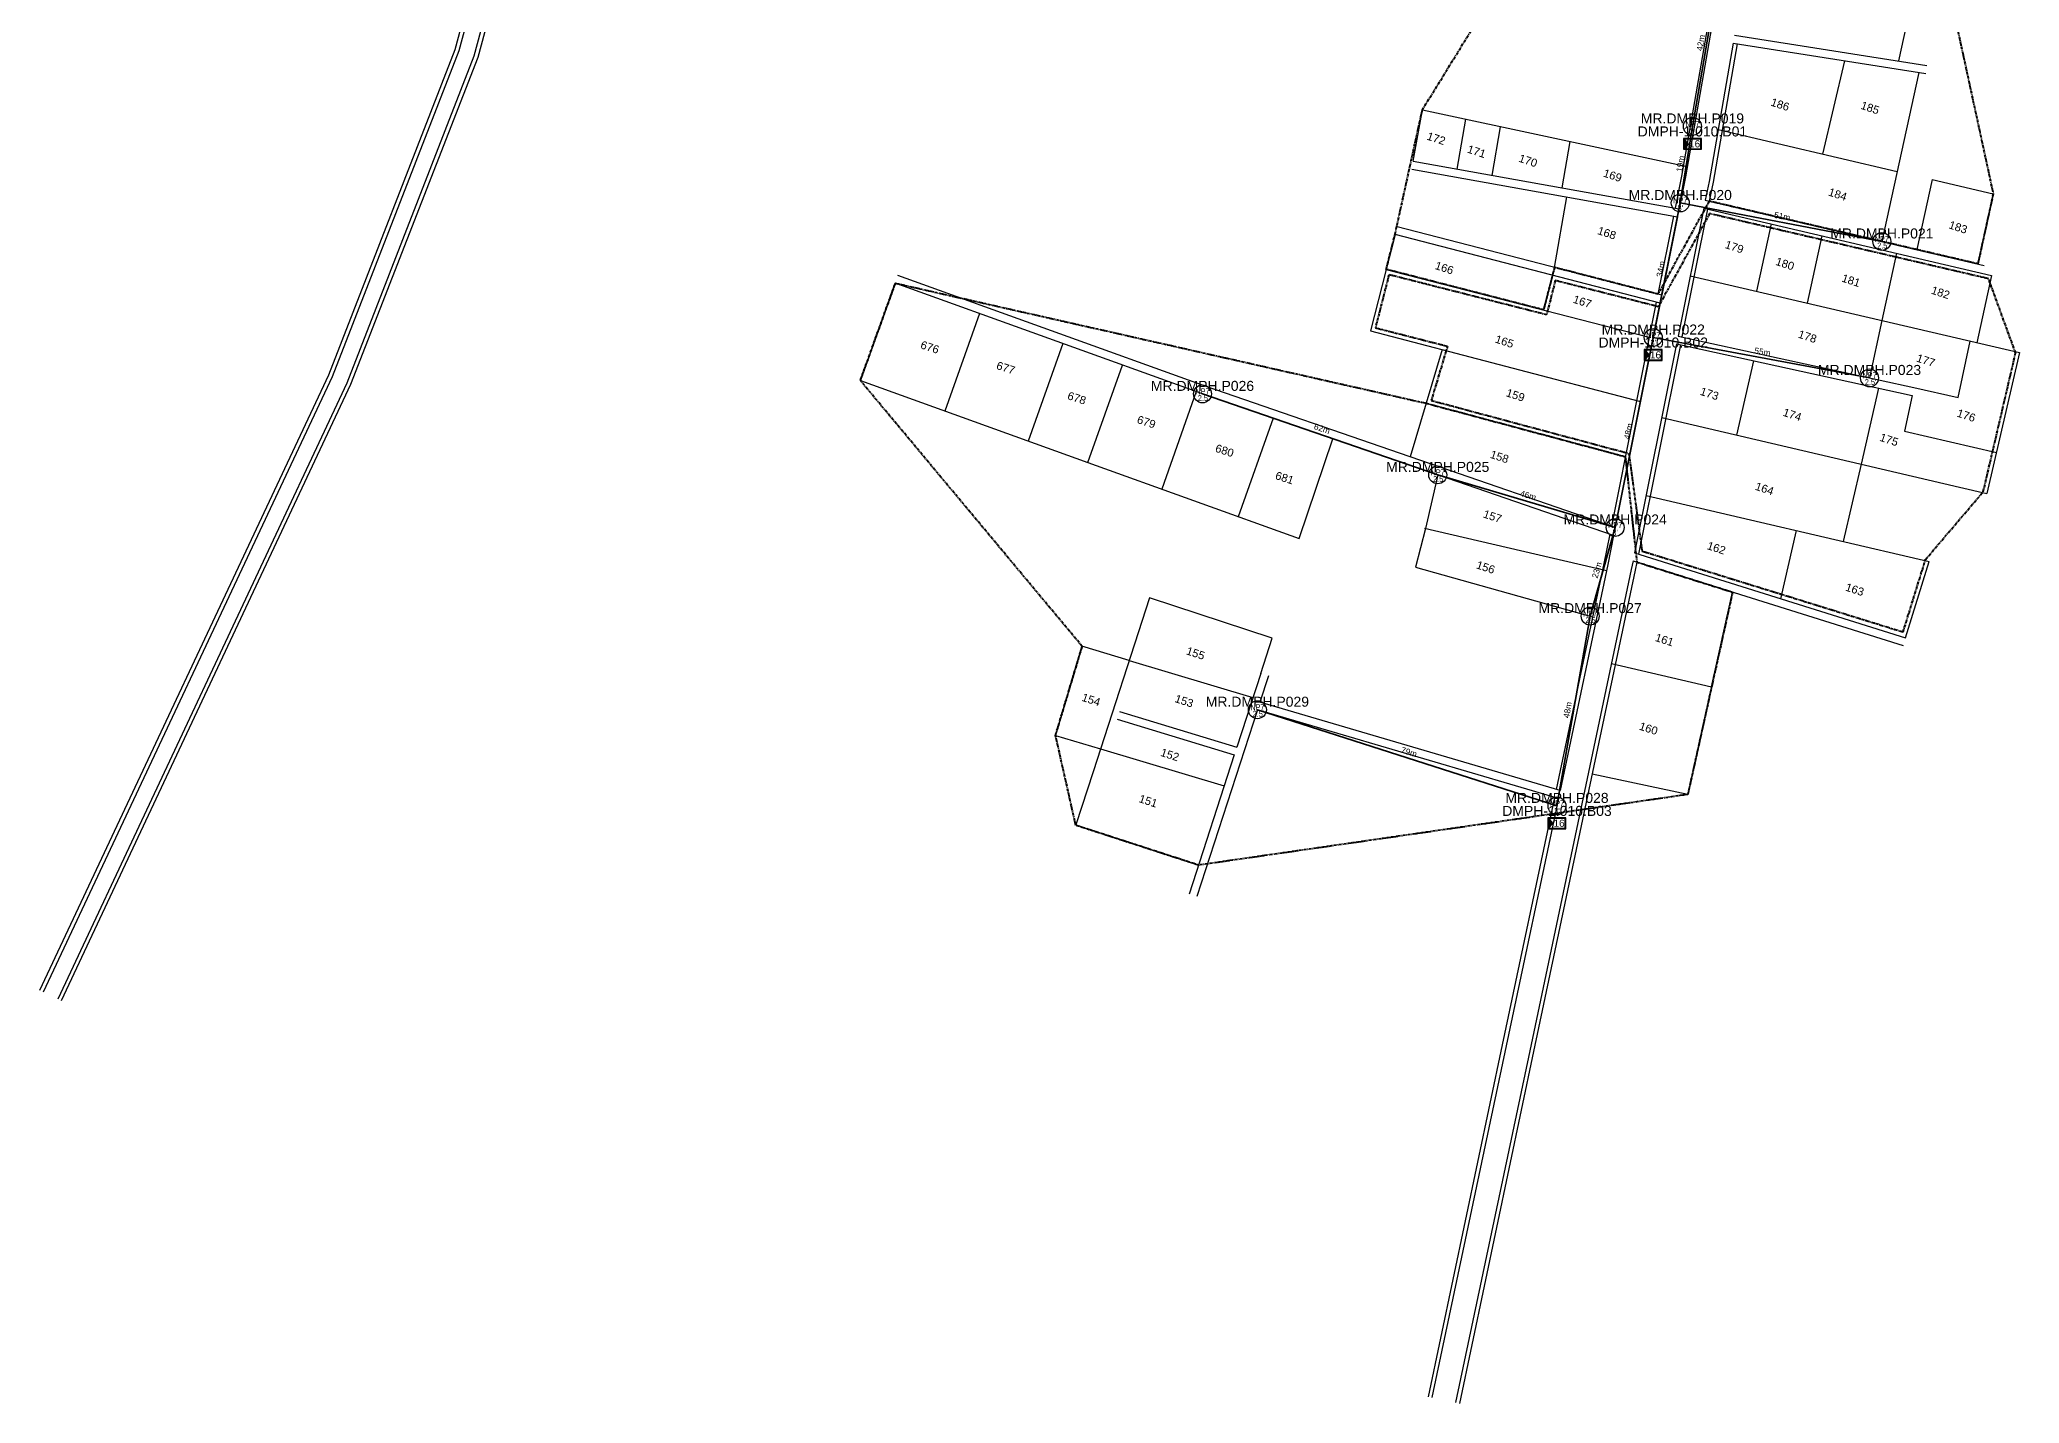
# Model space of a CAD drawing. Header units: metres. Extents: x 13679654 to 13688052, y 67972 to 70803.
# Drawn here: x 13681381.8 to 13681876.6, y 69167.1 to 69508 of the extents above; entities that cross this region are included whole.
import ezdxf
from ezdxf.enums import TextEntityAlignment as Align

# ---------------------------------------------------------------- set-up
doc = ezdxf.new("R2010")
doc.units = ezdxf.units.M
doc.header["$MEASUREMENT"] = 0
doc.linetypes.add('PHANTOM2', pattern=[1.25, 0.625, -0.125, 0.125, -0.125, 0.125, -0.125])
for name, color, linetype in [('Base Map', 251, 'Continuous'), ('FAT', 30, 'Continuous'), ('FAT DWG', 1, 'Continuous'), ('Home Number', 6, 'Continuous'), ('NEW POLE 7-2.5', 6, 'Continuous'), ('NEW POLE 7-3', 4, 'Continuous'), ('SPAN CABLE', 3, 'Continuous')]:
    doc.layers.add(name, color=color, linetype=linetype)
for name, color, linetype, lineweight in [('FAT AREA FDT 1', 134, 'PHANTOM2', 40), ('SLING WIRE', 4, 'Continuous', 35), ('XXX.XXX - Cable Line A (FO Cable 24C_2T) - AE', 3, 'Continuous', 35)]:
    doc.layers.add(name, color=color, linetype=linetype, lineweight=lineweight)
doc.styles.get("Standard").update_dxf_attribs({"font": 'arial.ttf'})
doc.styles.add('Title Block 3', font='dgn003.shx')
doc.dimstyles.new('EMR', dxfattribs={"dimtxt": 1.5, "dimasz": 0.18, "dimexe": 0.18, "dimexo": 0.0625, "dimgap": 0.09, "dimtad": 0, "dimdec": 0, "dimzin": 0, "dimdsep": 46, "dimtxsty": 'Standard', "dimcen": 0.09, "dimse1": 1, "dimse2": 1, "dimsd1": 1, "dimsd2": 1, "dimadec": 0, "dimazin": 0, "dimtfac": 1, "dimtdec": 0, "dimtofl": 0, "dimtmove": 0, "dimatfit": 3, "dimfxl": 1, "dimtolj": 1, "dimtzin": 0, "dimarcsym": 0})

# ---------------------------------------------------------------- blocks, each defined once
blk = doc.blocks.new('*U11')
h = blk.add_hatch(color=2)
h.dxf.hatch_style = 1
h.paths.add_polyline_path([(0.25, -2), (0.25, 2), (2.1, 0)])
for points in [[(0, -2.25), (7.5, -2.25), (7.5, 2.25), (0, 2.25)], [(0.25, -2), (7.25, -2), (7.25, 2), (0.25, 2)]]:
    blk.add_lwpolyline(points, close=True)
at = {"color": 2}
blk.add_lwpolyline([(0.25, -2), (0.25, 2), (2.1, 0)], close=True, dxfattribs=at)
at = {"color": 7}
blk.add_attdef('FAT', text='', height=3, rotation=360, dxfattribs=at).set_placement((4.68, 0), align=Align.MIDDLE_CENTER)
blk.add_attdef('FAT_ID', text='', height=3, rotation=360, dxfattribs=at).set_placement((0, -4.5), align=Align.MIDDLE_LEFT)
blk = doc.blocks.new('*U16')
at = {"color": 0, "linetype": 'ByBlock', "lineweight": -2}
blk.add_circle((0, 0), 2.24, dxfattribs=at)
at = {"color": 0, "linetype": 'ByBlock', "lineweight": -2, "style": 'Title Block 3', "width": 0.799091}
for s, p in [('NP7', (0, 0.62)), ("2.5'", (0.28, -1.02))]:
    blk.add_text(s, height=1.488, dxfattribs=at).set_placement(p, align=Align.MIDDLE_CENTER)
blk = doc.blocks.new('*U13')
at = {"color": 0, "linetype": 'ByBlock', "lineweight": -2}
blk.add_circle((0, 0), 2.24, dxfattribs=at)
at = {"color": 0, "linetype": 'ByBlock', "lineweight": -2, "style": 'Title Block 3', "width": 0.799091}
for s, p in [('NP7', (0, 0.62)), ("3'", (0, -1.27))]:
    blk.add_text(s, height=1.488, dxfattribs=at).set_placement(p, align=Align.MIDDLE_CENTER)
blk = doc.blocks.new('*D217')
at = {"layer": 'Defpoints', "color": 0, "transparency": 16777216}
for p in [(13681731.2, 69399.17), (13681731.62, 69400.61), (13681775.55, 69386.03)]:
    blk.add_point(p, dxfattribs=at)
at = {"layer": 'SPAN CABLE', "color": 0, "transparency": 16777216, "insert": (13681753.8, 69394.04), "char_height": 1.5, "attachment_point": 5, "rotation": 343.4968}
blk.add_mtext('\\A1;46m', dxfattribs=at)
blk = doc.blocks.new('*D218')
at = {"layer": 'Defpoints', "color": 0, "transparency": 16777216}
for p in [(13681672.41, 69419.41), (13681672.9, 69420.82), (13681731.2, 69399.17)]:
    blk.add_point(p, dxfattribs=at)
at = {"layer": 'SPAN CABLE', "color": 0, "transparency": 16777216, "insert": (13681702.29, 69410.71), "char_height": 1.5, "attachment_point": 5, "rotation": 341.0031}
blk.add_mtext('\\A1;62m', dxfattribs=at)
blk = doc.blocks.new('*D219')
at = {"layer": 'Defpoints', "color": 0, "transparency": 16777216}
for p in [(13681686.59, 69341.9), (13681686.13, 69340.48), (13681761.01, 69316.44)]:
    blk.add_point(p, dxfattribs=at)
at = {"layer": 'SPAN CABLE', "color": 0, "transparency": 16777216, "insert": (13681724.03, 69329.89), "char_height": 1.5, "attachment_point": 5, "rotation": 342.2029}
blk.add_mtext('\\A1;79m', dxfattribs=at)
blk = doc.blocks.new('*D220')
at = {"layer": 'Defpoints', "color": 0, "transparency": 16777216}
for p in [(13681785.07, 69433.5), (13681839.12, 69423.4), (13681839.39, 69424.88)]:
    blk.add_point(p, dxfattribs=at)
at = {"layer": 'SPAN CABLE', "color": 0, "transparency": 16777216, "insert": (13681812.37, 69429.93), "char_height": 1.5, "attachment_point": 5, "rotation": 349.4111}
blk.add_mtext('\\A1;55m', dxfattribs=at)
blk = doc.blocks.new('*D221')
at = {"layer": 'Defpoints', "color": 0, "transparency": 16777216}
for p in [(13681791.82, 69467.13), (13681842.2, 69457.51), (13681842.48, 69458.98)]:
    blk.add_point(p, dxfattribs=at)
at = {"layer": 'SPAN CABLE', "color": 0, "transparency": 16777216, "insert": (13681817.29, 69463.79), "char_height": 1.5, "attachment_point": 5, "rotation": 349.1842}
blk.add_mtext('\\A1;51m', dxfattribs=at)
blk = doc.blocks.new('*D364')
at = {"layer": 'Defpoints', "color": 0, "transparency": 16777216}
for p in [(13681801.95, 69527.54), (13681793.38, 69486.51), (13681794.86, 69486.26)]:
    blk.add_point(p, dxfattribs=at)
at = {"layer": 'SPAN CABLE', "color": 0, "transparency": 16777216, "insert": (13681796.93, 69507.15), "char_height": 1.5, "attachment_point": 5, "rotation": 80.2523}
blk.add_mtext('\\A1;42m', dxfattribs=at)
blk = doc.blocks.new('*D365')
at = {"layer": 'Defpoints', "color": 0, "transparency": 16777216}
for p in [(13681794.86, 69486.26), (13681790.34, 69467.37), (13681791.82, 69467.13)]:
    blk.add_point(p, dxfattribs=at)
at = {"layer": 'SPAN CABLE', "color": 0, "transparency": 16777216, "insert": (13681791.86, 69476.93), "char_height": 1.5, "attachment_point": 5, "rotation": 80.9663}
blk.add_mtext('\\A1;19m', dxfattribs=at)
blk = doc.blocks.new('*D366')
at = {"layer": 'Defpoints', "color": 0, "transparency": 16777216}
for p in [(13681791.82, 69467.13), (13681783.6, 69433.8), (13681785.07, 69433.5)]:
    blk.add_point(p, dxfattribs=at)
at = {"layer": 'SPAN CABLE', "color": 0, "transparency": 16777216, "insert": (13681786.97, 69450.61), "char_height": 1.5, "attachment_point": 5, "rotation": 78.6622}
blk.add_mtext('\\A1;34m', dxfattribs=at)
blk = doc.blocks.new('*D367')
at = {"layer": 'Defpoints', "color": 0, "transparency": 16777216}
for p in [(13681785.07, 69433.5), (13681774.08, 69386.32), (13681775.55, 69386.03)]:
    blk.add_point(p, dxfattribs=at)
at = {"layer": 'SPAN CABLE', "color": 0, "transparency": 16777216, "insert": (13681778.84, 69410.06), "char_height": 1.5, "attachment_point": 5, "rotation": 78.6622}
blk.add_mtext('\\A1;48m', dxfattribs=at)
blk = doc.blocks.new('*D368')
at = {"layer": 'Defpoints', "color": 0, "transparency": 16777216}
for p in [(13681775.55, 69386.03), (13681767.85, 69364.29), (13681769.29, 69363.88)]:
    blk.add_point(p, dxfattribs=at)
at = {"layer": 'SPAN CABLE', "color": 0, "transparency": 16777216, "insert": (13681770.98, 69375.36), "char_height": 1.5, "attachment_point": 5, "rotation": 74.2107}
blk.add_mtext('\\A1;23m', dxfattribs=at)
blk = doc.blocks.new('*D369')
at = {"layer": 'Defpoints', "color": 0, "transparency": 16777216}
for p in [(13681769.29, 69363.88), (13681759.53, 69316.7), (13681761.01, 69316.44)]:
    blk.add_point(p, dxfattribs=at)
at = {"layer": 'SPAN CABLE', "color": 0, "transparency": 16777216, "insert": (13681763.67, 69340.42), "char_height": 1.5, "attachment_point": 5, "rotation": 80.0923}
blk.add_mtext('\\A1;48m', dxfattribs=at)

msp = doc.modelspace()

# ---------------------------------------------------------------- linework, layer by layer
at = {"layer": 'Base Map', "flags": 128}
for points in [[(13681538.25, 69699.44), (13681519.91, 69632.58), (13681485.57, 69505.42), (13681453.99, 69424.11), (13681381.78, 69270.28)], [(13681539.5, 69700.21), (13681520.87, 69632.31), (13681486.52, 69505.11), (13681454.91, 69423.71), (13681382.68, 69269.85)], [(13681543.43, 69699.42), (13681524.73, 69631.25), (13681490.33, 69503.84), (13681458.59, 69422.12), (13681386.3, 69268.13)], [(13681544.15, 69698.25), (13681525.7, 69630.98), (13681491.28, 69503.52), (13681459.51, 69421.72), (13681387.2, 69267.7)], [(13681820.05, 69640.56), (13681819.83, 69637.47), (13681805.41, 69549.97), (13681792.14, 69473.83), (13681790.53, 69465.83)], [(13681821.11, 69641.37), (13681820.82, 69637.35), (13681806.4, 69549.8), (13681793.12, 69473.65), (13681791.52, 69465.65)], [(13681854.64, 69540.36), (13681846.36, 69502.61)], [(13681805.04, 69507.04), (13681799.02, 69472.53), (13681798.08, 69467.81)], [(13681806.03, 69506.89), (13681800.01, 69472.34), (13681799.05, 69467.58)], [(13681805.04, 69507.04), (13681853.17, 69499.5)], [(13681805.38, 69509.03), (13681853.48, 69501.49)], [(13681827.45, 69479.35), (13681832.95, 69502.67)], [(13681851.47, 69499.77), (13681842.2, 69457.51)], [(13681725.09, 69477.55), (13681727.36, 69490.37)], [(13681727.36, 69490.37), (13681793.57, 69476.24)], [(13681736.05, 69475.59), (13681738.25, 69488.04)], [(13681744.77, 69474.03), (13681746.92, 69486.19)], [(13681801.28, 69485.45), (13681846.04, 69475.01)], [(13681762.29, 69470.89), (13681764.34, 69482.47)], [(13681724.74, 69475.57), (13681791.12, 69463.67)], [(13681725.09, 69477.55), (13681791.52, 69465.65)], [(13681854.81, 69472.97), (13681850.97, 69455.46)], [(13681854.81, 69472.97), (13681870.03, 69469.42)], [(13681760.38, 69451.02), (13681763.49, 69468.62)], [(13681797.68, 69465.83), (13681791.27, 69433.87)], [(13681798.65, 69465.6), (13681792.25, 69433.66)], [(13681797.68, 69465.83), (13681869.64, 69449.03)], [(13681798.08, 69467.81), (13681867.78, 69451.54)], [(13681870.03, 69469.42), (13681866.19, 69451.91)], [(13681787.2, 69444.09), (13681721.04, 69461.19)], [(13681790.14, 69463.85), (13681786.23, 69444.34)], [(13681791.12, 69463.67), (13681787.2, 69444.09)], [(13681814.54, 69461.9), (13681810.85, 69445.06)], [(13681720.54, 69459.24), (13681718.33, 69450.54), (13681784.07, 69433.6)], [(13681786.8, 69442.11), (13681720.54, 69459.24)], [(13681827.21, 69458.94), (13681823.52, 69442.1)], [(13681845.9, 69454.57), (13681842.21, 69437.74)], [(13681595.57, 69447.11), (13681586.91, 69422.75), (13681643.79, 69402.24), (13681652.46, 69426.6)], [(13681775.16, 69384.04), (13681672.41, 69419.41), (13681595.57, 69447.11)], [(13681775.55, 69386.03), (13681673.08, 69421.31), (13681596.24, 69449)], [(13681718.33, 69450.54), (13681714.41, 69435.21)], [(13681759.89, 69449.07), (13681757.68, 69440.4)], [(13681794.29, 69448.92), (13681876.58, 69429.72)], [(13681869.64, 69449.03), (13681865.95, 69432.2)], [(13681785.83, 69442.36), (13681774.6, 69386.36)], [(13681786.8, 69442.11), (13681775.55, 69386.03)], [(13681616.64, 69439.51), (13681608.04, 69415.13)], [(13681842.21, 69437.74), (13681839.12, 69423.4)], [(13681637.48, 69432), (13681628.88, 69407.62)], [(13681714.41, 69435.21), (13681781.87, 69417.5)], [(13681790.88, 69431.9), (13681780.4, 69379.67)], [(13681791.85, 69431.68), (13681781.36, 69379.37)], [(13681790.88, 69431.9), (13681849.76, 69419.01)], [(13681791.27, 69433.87), (13681850.19, 69420.98)], [(13681850.19, 69420.98), (13681861.26, 69418.55), (13681864.29, 69432.59)], [(13681732.35, 69430.5), (13681724.32, 69403.67)], [(13681810.13, 69427.68), (13681805.86, 69409.13)], [(13681876.58, 69429.72), (13681868.48, 69394.51)], [(13681670.83, 69419.98), (13681662.23, 69395.6)], [(13681728.33, 69417.08), (13681778.08, 69403.73)], [(13681841.38, 69420.85), (13681837, 69401.86)], [(13681849.76, 69419.01), (13681847.84, 69410.1), (13681870.83, 69404.73)], [(13681690.05, 69413.33), (13681681.36, 69388.7)], [(13681787.18, 69413.48), (13681861.59, 69396.12)], [(13681643.79, 69402.24), (13681696.55, 69383.23), (13681705.02, 69408.18)], [(13681837, 69401.86), (13681832.56, 69382.53)], [(13681731.2, 69399.17), (13681728.12, 69385.81), (13681725.61, 69376.07), (13681769.91, 69363.69)], [(13681783.28, 69394.03), (13681854.02, 69377.53)], [(13681861.59, 69396.12), (13681868.48, 69394.51)], [(13681727.87, 69385.87), (13681773.38, 69375.25)], [(13681774.2, 69384.36), (13681772.72, 69376.99), (13681760.81, 69320.56)], [(13681775.16, 69384.04), (13681773.7, 69376.78), (13681761.78, 69320.27)], [(13681816.96, 69368.19), (13681820.89, 69385.25)], [(13681780.01, 69377.69), (13681779.58, 69375.56), (13681754.19, 69255.24), (13681735.64, 69167.32)], [(13681780.97, 69377.39), (13681780.56, 69375.35), (13681755.17, 69255.03), (13681736.62, 69167.11)], [(13681780.01, 69377.69), (13681847.5, 69356.49)], [(13681780.4, 69379.67), (13681848.1, 69358.42)], [(13681848.1, 69358.42), (13681854.02, 69377.53)], [(13681686.97, 69349.55), (13681689.84, 69358.4), (13681659.2, 69368.47), (13681645.1, 69324.99)], [(13681799.65, 69346.16), (13681804.9, 69369.87)], [(13681654.11, 69352.78), (13681642.27, 69356.33), (13681635.69, 69334.07), (13681646.95, 69330.7)], [(13681654.11, 69352.78), (13681685.01, 69343.51)], [(13681774.61, 69352), (13681799.65, 69346.16)], [(13681686.97, 69349.55), (13681680.99, 69331.1)], [(13681688.87, 69348.93), (13681686.75, 69342.39)], [(13681761.78, 69320.27), (13681686.75, 69342.39)], [(13681799.65, 69346.16), (13681793.69, 69319.29), (13681769.81, 69324.4)], [(13681651.1, 69338.11), (13681680.36, 69329.18)], [(13681651.68, 69340.04), (13681680.99, 69331.1)], [(13681686.13, 69340.48), (13681670.98, 69293.76)], [(13681761.36, 69318.3), (13681686.13, 69340.48)], [(13681646.95, 69330.7), (13681677.85, 69321.43)], [(13681680.36, 69329.18), (13681669.08, 69294.38)], [(13681645.1, 69324.99), (13681640.79, 69311.7), (13681671.43, 69301.63)], [(13681760.4, 69318.58), (13681747.34, 69256.71), (13681728.79, 69168.78)], [(13681761.36, 69318.3), (13681748.32, 69256.5), (13681729.77, 69168.57)]]:
    msp.add_lwpolyline(points, dxfattribs=at)
at = {"layer": 'FAT AREA FDT 1'}
for points in [[(13681727.36, 69490.37), (13681768.87, 69557.85), (13681817.48, 69573.98), (13681842.23, 69568.55), (13681854.64, 69540.36), (13681870.03, 69469.42), (13681866.19, 69451.91), (13681799.05, 69467.58), (13681786.23, 69444.34), (13681760.38, 69451.02), (13681757.65, 69440.41), (13681718.33, 69450.54), (13681720.54, 69459.24), (13681727.36, 69490.37)], [(13681635.69, 69334.07), (13681642.36, 69356.3), (13681586.91, 69422.75), (13681595.67, 69447.07), (13681728.33, 69417.08), (13681778.08, 69403.73), (13681780.97, 69377.39), (13681804.9, 69369.87), (13681793.69, 69319.29), (13681671.43, 69301.63), (13681640.75, 69311.58), (13681635.69, 69334.07)]]:
    msp.add_lwpolyline(points, dxfattribs=at)
msp.add_lwpolyline([(13681847.52, 69359.92), (13681853.12, 69378.02), (13681867.56, 69394.98), (13681875.64, 69429.64), (13681868.88, 69448.18), (13681799.16, 69464.46), (13681786.33, 69441.2), (13681760.58, 69447.75), (13681758.4, 69439.18), (13681719.01, 69449.2), (13681715.63, 69435.93), (13681733.64, 69431.34), (13681729.59, 69417.78), (13681778.99, 69404.53), (13681782.27, 69380.14)], close=True, dxfattribs=at)
at = {"layer": 'SLING WIRE', "flags": 128}
for points in [[(13681791.82, 69467.13), (13681842.2, 69457.51)], [(13681785.07, 69433.5), (13681839.12, 69423.4)], [(13681775.55, 69386.03), (13681731.2, 69399.17), (13681672.41, 69419.41)], [(13681761.01, 69316.44), (13681686.13, 69340.48)]]:
    msp.add_lwpolyline(points, dxfattribs=at)
at = {"layer": 'XXX.XXX - Cable Line A (FO Cable 24C_2T) - AE', "flags": 128}
msp.add_lwpolyline([(13681827.99, 69639.55), (13681815.87, 69613.16), (13681808.7, 69572.51), (13681801.95, 69527.54), (13681794.86, 69486.26), (13681791.82, 69467.13), (13681785.07, 69433.5), (13681775.55, 69386.03), (13681769.29, 69363.88), (13681761.01, 69316.44)], dxfattribs=at)

# ---------------------------------------------------------------- block references
at = {"layer": 'FAT DWG'}
ref = msp.add_blockref('*U11', (13681792.61, 69481.89), dxfattribs=dict(at, xscale=0.6000000000000003, yscale=0.6000000000000003, zscale=0.6000000000000003))
ref.add_attrib('FAT', '16', dxfattribs={"layer": '0', "color": 7, "height": 1.8, "rotation": 0}).set_placement((13681795.41, 69481.91), align=Align.MIDDLE_CENTER)
ref = msp.add_blockref('*U11', (13681782.82, 69429.13), dxfattribs=dict(at, xscale=0.6000000000000003, yscale=0.6000000000000003, zscale=0.6000000000000003))
ref.add_attrib('FAT', '16', dxfattribs={"layer": '0', "color": 7, "height": 1.8, "rotation": 0}).set_placement((13681785.63, 69429.16), align=Align.MIDDLE_CENTER)
ref = msp.add_blockref('*U11', (13681758.72, 69312.08), dxfattribs=dict(at, xscale=0.6000000000000003, yscale=0.6000000000000003, zscale=0.6000000000000003))
ref.add_attrib('FAT', '16', dxfattribs={"layer": '0', "color": 7, "height": 1.8, "rotation": 0}).set_placement((13681761.52, 69312.11), align=Align.MIDDLE_CENTER)
at = {"layer": 'NEW POLE 7-2.5'}
for p in [(13681842.2, 69457.51), (13681672.41, 69419.41), (13681839.12, 69423.4), (13681731.2, 69399.17), (13681769.29, 69363.88), (13681686.13, 69340.48)]:
    msp.add_blockref('*U16', p, dxfattribs=at)
at = {"layer": 'NEW POLE 7-3'}
for p in [(13681794.86, 69486.26), (13681791.82, 69467.13), (13681785.07, 69433.5), (13681775.55, 69386.03), (13681761.01, 69316.44)]:
    msp.add_blockref('*U13', p, dxfattribs=at)

# ---------------------------------------------------------------- texts
at = {"layer": 'FAT'}
for s, p in [('DMPH-1.010.B01', (13681794.86, 69486.26)), ('DMPH-1.010.B02', (13681785.07, 69433.5)), ('DMPH-1.010.B03', (13681761.01, 69316.44))]:
    msp.add_text(s, height=2.5, dxfattribs=at).set_placement(p, align=Align.TOP_CENTER)
at = {"layer": 'Home Number'}
for s, p in [('186', (13681816.79, 69491.74)), ('185', (13681839.27, 69490.92)), ('172', (13681730.83, 69483.24)), ('171', (13681740.92, 69480)), ('170', (13681753.79, 69477.7)), ('169', (13681774.91, 69474)), ('184', (13681831.17, 69469.28)), ('168', (13681773.48, 69459.63)), ('183', (13681861.27, 69461.07)), ('179', (13681805.35, 69456.14)), ('166', (13681732.87, 69450.9)), ('180', (13681818, 69451.93)), ('181', (13681834.52, 69447.76)), ('182', (13681856.88, 69444.74)), ('167', (13681767.36, 69442.48)), ('676', (13681604.28, 69431.08)), ('165', (13681747.9, 69432.51)), ('178', (13681823.62, 69433.75)), ('677', (13681623.24, 69425.91)), ('177', (13681853.19, 69427.78)), ('678', (13681641.01, 69418.36)), ('159', (13681750.63, 69419.1)), ('173', (13681799.12, 69419.46)), ('679', (13681658.39, 69412.4)), ('174', (13681819.82, 69414.22)), ('176', (13681863.3, 69414.02)), ('680', (13681677.94, 69405.24)), ('175', (13681844.01, 69407.96)), ('158', (13681746.65, 69403.7)), ('681', (13681692.94, 69398.42)), ('164', (13681812.89, 69395.72)), ('157', (13681744.91, 69388.81)), ('162', (13681800.85, 69380.89)), ('156', (13681743.18, 69376.08)), ('163', (13681835.44, 69370.52)), ('161', (13681787.89, 69357.94)), ('155', (13681670.7, 69354.59)), ('154', (13681644.58, 69342.98)), ('153', (13681667.84, 69342.67)), ('160', (13681783.9, 69335.78)), ('152', (13681664.27, 69329.22)), ('151', (13681658.86, 69317.66))]:
    msp.add_text(s, height=2, rotation=341.801, dxfattribs=at).set_placement(p, align=Align.MIDDLE_CENTER)
at = {"layer": 'NEW POLE 7-2.5'}
for s, p in [('MR.DMPH.P021', (13681842.2, 69457.51)), ('MR.DMPH.P023', (13681839.12, 69423.4)), ('MR.DMPH.P026', (13681672.41, 69419.41)), ('MR.DMPH.P025', (13681731.2, 69399.17)), ('MR.DMPH.P027', (13681769.29, 69363.88)), ('MR.DMPH.P029', (13681686.13, 69340.48))]:
    msp.add_text(s, height=2.5, dxfattribs=at).set_placement(p, align=Align.BOTTOM_CENTER)
at = {"layer": 'NEW POLE 7-3'}
for s, p in [('MR.DMPH.P019', (13681794.86, 69486.26)), ('MR.DMPH.P020', (13681791.82, 69467.13)), ('MR.DMPH.P022', (13681785.07, 69433.5)), ('MR.DMPH.P024', (13681775.55, 69386.03)), ('MR.DMPH.P028', (13681761.01, 69316.44))]:
    msp.add_text(s, height=2.5, dxfattribs=at).set_placement(p, align=Align.BOTTOM_CENTER)

# ---------------------------------------------------------------- dimensions: what is measured, and where the dimension line sits
at = {"layer": 'SPAN CABLE', "color": 2}
for p1, p2, distance, picture, middle in [((13681801.95, 69527.54), (13681794.86, 69486.26), -1.5, '*D364', (13681796.93, 69507.15)), ((13681794.86, 69486.26), (13681791.82, 69467.13), -1.5, '*D365', (13681791.86, 69476.93)), ((13681791.82, 69467.13), (13681785.07, 69433.5), -1.5, '*D366', (13681786.97, 69450.61)), ((13681791.82, 69467.13), (13681842.2, 69457.51), 1.5, '*D221', (13681817.29, 69463.79)), ((13681785.07, 69433.5), (13681775.55, 69386.03), -1.5, '*D367', (13681778.84, 69410.06)), ((13681785.07, 69433.5), (13681839.12, 69423.4), 1.5, '*D220', (13681812.37, 69429.93)), ((13681731.2, 69399.17), (13681672.41, 69419.41), -1.5, '*D218', (13681702.29, 69410.71)), ((13681775.55, 69386.03), (13681731.2, 69399.17), -1.5, '*D217', (13681753.8, 69394.04)), ((13681775.55, 69386.03), (13681769.29, 69363.88), -1.5, '*D368', (13681770.98, 69375.36)), ((13681769.29, 69363.88), (13681761.01, 69316.44), -1.5, '*D369', (13681763.67, 69340.42)), ((13681761.01, 69316.44), (13681686.13, 69340.48), -1.5, '*D219', (13681724.03, 69329.89))]:
    dim = msp.add_aligned_dim(p1=p1, p2=p2, distance=distance, dimstyle='EMR', override={"dimpost": 'm'}, dxfattribs=at)
    dim.commit()
    dim.dimension.update_dxf_attribs({"geometry": picture, "text_midpoint": middle})

doc.saveas('drawing.dxf')
